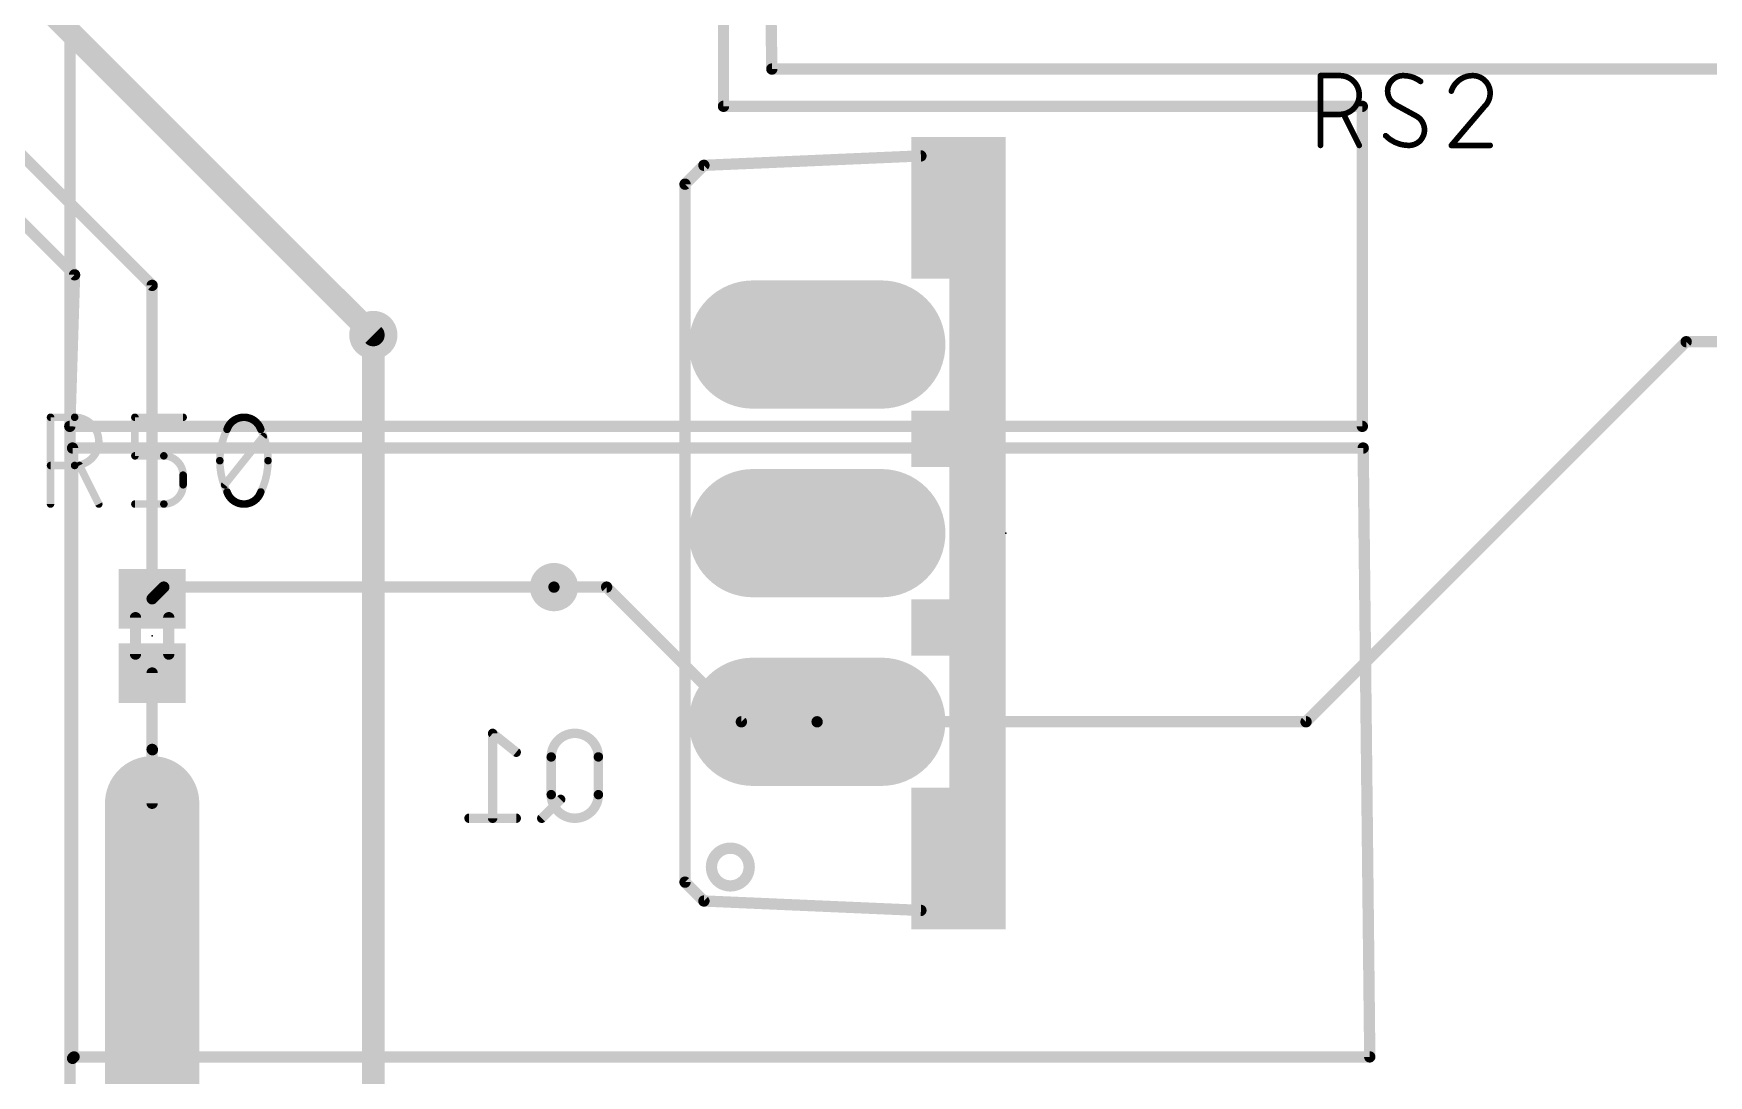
# Model space of a CAD drawing. Extents: x -2.3 to 95.2, y -2.6 to 57.4.
# Drawn here: x 54.71 to 77.26, y 17.55 to 31.58 of the extents above; entities that cross this region are included whole.
import ezdxf

# ---------------------------------------------------------------- set-up
doc = ezdxf.new("R2010")
doc.units = 0
for name, color, linetype in [('1', 12, 'CONTINUOUS'), ('16', 132, 'CONTINUOUS'), ('17', 253, 'CONTINUOUS'), ('18', 110, 'CONTINUOUS'), ('22', 253, 'CONTINUOUS'), ('23', 53, 'CONTINUOUS'), ('24', 53, 'CONTINUOUS'), ('25', 253, 'CONTINUOUS'), ('26', 253, 'CONTINUOUS'), ('29', 253, 'CONTINUOUS'), ('30', 253, 'CONTINUOUS'), ('51', 253, 'CONTINUOUS')]:
    doc.layers.add(name, color=color, linetype=linetype)

# ---------------------------------------------------------------- blocks, each defined once
blk = doc.blocks.new('RECT')
blk.add_solid([(-0.5, -0.5), (0.5, -0.5), (-0.5, 0.5), (0.5, 0.5)])
blk = doc.blocks.new('LONGP100')
at = {"const_width": 1}
blk.add_lwpolyline([(-0.5, 0), (0.5, 0)], dxfattribs=at)
at = {"const_width": 0.5}
for points in [[(-0.5, 0.25, 1), (-0.5, -0.25)], [(0.5, -0.25, 1), (0.5, 0.25)]]:
    blk.add_lwpolyline(points, format="xyb", dxfattribs=at)
blk = doc.blocks.new('ROUNDV')
at = {"const_width": 0.5}
blk.add_lwpolyline([(0, -0.25, 1), (0, 0.25, 1), (0, -0.25)], format="xyb", dxfattribs=at)

msp = doc.modelspace()

# ---------------------------------------------------------------- linework, layer by layer
at = {"layer": '1'}
for points, const_width in [([(55.2031, -2.54), (55.2031, 57.15)], 0.1524), ([(44.4025, 40.0946), (56.3084, 28.1886)], 0.1524), ([(64, 30.6), (64, 37.2947)], 0.1524), ([(64.6509, 31.1018), (64.5542, 37.2947)], 0.1524), ([(54.6751, 32.1316), (59.2859, 27.5208)], 0.3048), ([(81, 31.1018), (64.6509, 31.1018)], 0.1524), ([(72.6, 30.6), (64, 30.6)], 0.1524), ([(72.6, 26.2902), (72.6, 30.6)], 0.1524), ([(53.795, 29.7995), (55.264, 28.3305)], 0.1524), ([(55.264, 28.3305), (55.2, 26.2902)], 0.1524), ([(56.3084, 28.1886), (56.3084, 23.969)], 0.1524), ([(55.2, 26.2902), (72.6, 26.2902)], 0.1524), ([(55.2372, 25.9987), (72.6114, 25.9987)], 0.1524), ([(55.2372, 17.78), (55.2372, 25.9987)], 0.1524), ([(72.6114, 25.9987), (72.7, 17.8)], 0.1524), ([(56.3084, 23.969), (56.4653, 24.1259)], 0.1524), ([(56.4653, 24.1259), (61.718, 24.1259)], 0.1524), ([(56.3084, 22.969), (56.3084, 22.805)], 0.3048), ([(56.3084, 22.969), (56.3084, 21.94)], 0.1524), ([(56.3084, 21.94), (56.3124, 21.936)], 0.1524), ([(56.3084, 21.94), (56.3084, 21.2152)], 0.1524), ([(56.3084, 14.5788), (56.3084, 21.2152)], 1.27), ([(55.2572, 17.8), (55.2372, 17.78)], 0.1524), ([(72.7, 17.8), (55.2572, 17.8)], 0.1524)]:
    msp.add_lwpolyline(points, dxfattribs=dict(at, const_width=const_width))
for points, const_width in [([(64.6509, 31.1399, 1), (64.6509, 31.0637)], 0.0762), ([(64.6128, 31.1012, 1), (64.6889, 31.1024)], 0.0762), ([(64, 30.6381, 1), (64, 30.5619)], 0.0762), ([(72.6381, 30.6, 1), (72.5619, 30.6)], 0.0762), ([(72.6, 30.5619, 1), (72.6, 30.6381)], 0.0762), ([(63.9619, 30.6, 1), (64.0381, 30.6)], 0.0762), ([(55.3021, 28.3293, 1), (55.2259, 28.3317)], 0.0762), ([(55.2371, 28.3036, 1), (55.291, 28.3575)], 0.0762), ([(56.3465, 28.1886, 1), (56.2703, 28.1886)], 0.0762), ([(56.2815, 28.1617, 1), (56.3353, 28.2156)], 0.0762), ([(59.232, 27.4669, 1), (59.3398, 27.5747)], 0.1524), ([(55.2, 26.3283, 1), (55.2, 26.2521)], 0.0762), ([(55.1619, 26.2914, 1), (55.2381, 26.289)], 0.0762), ([(72.5619, 26.2902, 1), (72.6381, 26.2902)], 0.0762), ([(72.6, 26.2521, 1), (72.6, 26.3283)], 0.0762), ([(55.2372, 26.0368, 1), (55.2372, 25.9606)], 0.0762), ([(55.2753, 25.9987, 1), (55.1991, 25.9987)], 0.0762), ([(72.6495, 25.9992, 1), (72.5733, 25.9983)], 0.0762), ([(72.6114, 25.9606, 1), (72.6114, 26.0368)], 0.0762), ([(56.4653, 24.164, 1), (56.4653, 24.0878)], 0.0762), ([(56.4922, 24.099, 1), (56.4384, 24.1528)], 0.0762), ([(61.718, 24.0878, 1), (61.718, 24.164)], 0.0762), ([(56.2703, 23.969, 1), (56.3465, 23.969)], 0.0762), ([(56.2815, 23.9959, 1), (56.3353, 23.9421)], 0.0762), ([(56.3846, 22.969, 1), (56.2322, 22.969)], 0.1524), ([(56.3465, 22.969, 1), (56.2703, 22.969)], 0.0762), ([(56.2322, 22.805, 1), (56.3846, 22.805)], 0.1524), ([(56.3353, 21.967, 1), (56.2815, 21.9131)], 0.0762), ([(56.3465, 21.94, 1), (56.2703, 21.94)], 0.0762), ([(56.2703, 21.94, 1), (56.3465, 21.94)], 0.0762), ([(56.2855, 21.909, 1), (56.3394, 21.9629)], 0.0762), ([(56.6259, 21.2152, 1), (55.9909, 21.2152)], 0.635), ([(56.2703, 21.2152, 1), (56.3465, 21.2152)], 0.0762), ([(55.1991, 17.78, 1), (55.2753, 17.78)], 0.0762), ([(55.2103, 17.8069, 1), (55.2642, 17.7531)], 0.0762), ([(55.2572, 17.8381, 1), (55.2572, 17.7619)], 0.0762), ([(55.2842, 17.7731, 1), (55.2303, 17.8269)], 0.0762), ([(72.6619, 17.7996, 1), (72.7381, 17.8004)], 0.0762), ([(72.7, 17.7619, 1), (72.7, 17.8381)], 0.0762)]:
    msp.add_lwpolyline(points, format="xyb", dxfattribs=dict(at, const_width=const_width))
at = {"layer": '16'}
for points, const_width in [([(59.2859, 27.5208), (59.2859, 10.5038)], 0.3048), ([(71.8422, 22.3122), (76.9596, 27.4296)], 0.1524), ([(76.9596, 27.4296), (80.6888, 27.4296)], 0.1524), ([(61.718, 24.1259), (62.4269, 24.1259)], 0.1524), ([(64.2406, 22.3122), (62.4269, 24.1259)], 0.1524), ([(64.2406, 22.3122), (65.2604, 22.3122)], 0.1524), ([(65.2604, 22.3122), (71.8422, 22.3122)], 0.1524)]:
    msp.add_lwpolyline(points, dxfattribs=dict(at, const_width=const_width))
for points, const_width in [([(59.3621, 27.5208, 1), (59.2097, 27.5208)], 0.1524), ([(76.9596, 27.4677, 1), (76.9596, 27.3915)], 0.0762), ([(76.9865, 27.4027, 1), (76.9327, 27.4565)], 0.0762), ([(61.718, 24.164, 1), (61.718, 24.0878)], 0.0762), ([(62.4538, 24.1528, 1), (62.4, 24.099)], 0.0762), ([(62.4269, 24.0878, 1), (62.4269, 24.164)], 0.0762), ([(64.2406, 22.3503, 1), (64.2406, 22.2741)], 0.0762), ([(64.2137, 22.2853, 1), (64.2675, 22.3391)], 0.0762), ([(65.2604, 22.3503, 1), (65.2604, 22.2741)], 0.0762), ([(65.2604, 22.2741, 1), (65.2604, 22.3503)], 0.0762), ([(71.8153, 22.3391, 1), (71.8691, 22.2853)], 0.0762), ([(71.8422, 22.2741, 1), (71.8422, 22.3503)], 0.0762)]:
    msp.add_lwpolyline(points, format="xyb", dxfattribs=dict(at, const_width=const_width))
at = {"layer": '22', "const_width": 0.1524}
for points in [[(66.6574, 29.9322), (63.7364, 29.8052)], [(63.4824, 29.5512), (63.7364, 29.8052)], [(63.4824, 29.5512), (63.4824, 20.1532)], [(63.7364, 19.8992), (63.4824, 20.1532)], [(63.7364, 19.8992), (66.6574, 19.7722)]]:
    msp.add_lwpolyline(points, dxfattribs=at)
at = {"layer": '22'}
for points, const_width in [([(66.6591, 29.8941, 1), (66.6557, 29.9703)], 0.0762), ([(63.7347, 29.8433, 1), (63.7381, 29.7671)], 0.0762), ([(63.7633, 29.7783, 1), (63.7095, 29.8321)], 0.0762), ([(63.5205, 29.5512, 1), (63.4443, 29.5512)], 0.0762), ([(63.4555, 29.5781, 1), (63.5093, 29.5243)], 0.0762), ([(64.092, 20.1024, 1), (64.092, 20.6104, 1), (64.092, 20.1024)], 0.1524), ([(63.4443, 20.1532, 1), (63.5205, 20.1532)], 0.0762), ([(63.5093, 20.1801, 1), (63.4555, 20.1263)], 0.0762), ([(63.7381, 19.9373, 1), (63.7347, 19.8611)], 0.0762), ([(63.7095, 19.8723, 1), (63.7633, 19.9261)], 0.0762), ([(66.6557, 19.7341, 1), (66.6591, 19.8103)], 0.0762)]:
    msp.add_lwpolyline(points, format="xyb", dxfattribs=dict(at, const_width=const_width))
at = {"layer": '23'}
msp.add_point((56.3084, 23.469), dxfattribs=at)
at = {"layer": '24'}
msp.add_point((67.8004, 24.8522), dxfattribs=at)
at = {"layer": '25'}
for points, const_width in [([(72.0362, 30.0736), (72.0362, 31.0134)], 0.0762), ([(72.0362, 31.0134), (72.2972, 31.0134)], 0.0762), ([(72.2972, 30.4913), (72.0362, 30.4913)], 0.0762), ([(72.5583, 30.0736), (72.3494, 30.4913)], 0.0762), ([(73.3321, 30.4652), (73.0449, 30.6218)], 0.0762), ([(74.2421, 30.5957), (73.7983, 30.0736)], 0.0762), ([(73.7983, 30.0736), (74.3204, 30.0736)], 0.0762), ([(54.9408, 25.2442), (54.9408, 26.4126)], 0.1016), ([(54.9408, 26.4126), (55.2654, 26.4126)], 0.1016), ([(56.0764, 25.8933), (56.0764, 26.4126)], 0.1016), ([(56.0764, 26.4126), (56.7255, 26.4126)], 0.1016), ([(57.2843, 25.5038), (57.8036, 26.153)], 0.1016), ([(56.4659, 25.8933), (56.0764, 25.8933)], 0.1016), ([(55.2654, 25.7635), (54.9408, 25.7635)], 0.1016), ([(55.5899, 25.2442), (55.3303, 25.7635)], 0.1016), ([(56.7255, 25.5038), (56.7255, 25.6337)], 0.1016), ([(56.0764, 25.2442), (56.4659, 25.2442)], 0.1016)]:
    msp.add_lwpolyline(points, dxfattribs=dict(at, const_width=const_width))
for points, const_width in [([(72.0552, 31.0134, 1), (72.0171, 31.0134)], 0.0381), ([(72.0362, 31.0325, 1), (72.0362, 30.9944)], 0.0381), ([(72.2972, 30.4913, 1), (72.2972, 31.0134)], 0.0762), ([(72.2972, 31.0325, 1), (72.2972, 30.9944)], 0.0381), ([(72.2972, 30.9944, 1), (72.2972, 31.0325)], 0.0381), ([(73.1493, 31.0134, 0.4142), (72.9405, 30.8046)], 0.0762), ([(73.3843, 30.9351, 0.1623), (73.1493, 31.0134)], 0.0762), ([(73.1493, 31.0324, 1), (73.1493, 30.9944)], 0.0381), ([(73.1493, 30.9943, 1), (73.1493, 31.0324)], 0.0381), ([(73.3728, 30.9198, 1), (73.3957, 30.9503)], 0.0381), ([(74.0855, 31.0134, 0.3252), (73.7983, 30.8046)], 0.0762), ([(74.3204, 30.7785, 0.4142), (74.0855, 31.0134)], 0.0762), ([(74.0855, 31.0325, 1), (74.0855, 30.9944)], 0.0381), ([(74.0855, 30.9944, 1), (74.0854, 31.0324)], 0.0381), ([(72.9405, 30.8046, 0.2656), (73.0449, 30.6218)], 0.0762), ([(72.9595, 30.8046, 1), (72.9214, 30.8046)], 0.0381), ([(72.9214, 30.8046, 1), (72.9595, 30.8046)], 0.0381), ([(73.7802, 30.8104, 1), (73.8164, 30.7987)], 0.0381), ([(74.2421, 30.5957, 0.2052), (74.3204, 30.7785)], 0.0762), ([(74.3394, 30.7784, 1), (74.3014, 30.7785)], 0.0381), ([(74.3014, 30.7785, 1), (74.3394, 30.7785)], 0.0381), ([(72.0362, 30.5103, 1), (72.0362, 30.4722)], 0.0381), ([(72.2972, 30.5103, 1), (72.2972, 30.4722)], 0.0381), ([(72.2972, 30.4722, 1), (72.2972, 30.5103)], 0.0381), ([(72.3665, 30.4998, 1), (72.3324, 30.4828)], 0.0381), ([(73.054, 30.6385, 1), (73.0358, 30.6051)], 0.0381), ([(73.0352, 30.6054, 1), (73.0546, 30.6382)], 0.0381), ([(73.4365, 30.2824, 0.2656), (73.3321, 30.4652)], 0.0762), ([(73.3417, 30.4816, 1), (73.3224, 30.4488)], 0.0381), ([(73.3229, 30.4485, 1), (73.3412, 30.4819)], 0.0381), ([(74.2289, 30.6095, 1), (74.2552, 30.5819)], 0.0381), ([(74.2566, 30.5834, 1), (74.2276, 30.608)], 0.0381), ([(72.9279, 30.2175, 1), (72.9008, 30.1907)], 0.0381), ([(72.9144, 30.2041, 0.2), (73.2276, 30.0736)], 0.0762), ([(73.2276, 30.0736, 0.4142), (73.4365, 30.2824)], 0.0762), ([(73.4555, 30.2824, 1), (73.4174, 30.2824)], 0.0381), ([(73.4174, 30.2824, 1), (73.4555, 30.2824)], 0.0381), ([(72.0171, 30.0736, 1), (72.0552, 30.0736)], 0.0381), ([(72.5412, 30.0651, 1), (72.5753, 30.0821)], 0.0381), ([(73.2276, 30.0927, 1), (73.2276, 30.0546)], 0.0381), ([(73.2276, 30.0546, 1), (73.2276, 30.0926)], 0.0381), ([(73.7983, 30.0927, 1), (73.7983, 30.0546)], 0.0381), ([(73.7838, 30.0859, 1), (73.8128, 30.0613)], 0.0381), ([(74.3204, 30.0546, 1), (74.3204, 30.0927)], 0.0381), ([(54.9662, 26.4126, 1), (54.9154, 26.4126)], 0.0508), ([(54.9408, 26.438, 1), (54.9408, 26.3872)], 0.0508), ([(55.2654, 25.7635, 1), (55.2654, 26.4126)], 0.1016), ([(55.2654, 26.438, 1), (55.2654, 26.3872)], 0.0508), ([(55.2654, 26.3872, 1), (55.2654, 26.438)], 0.0508), ([(56.1018, 26.4126, 1), (56.051, 26.4126)], 0.0508), ([(56.0764, 26.438, 1), (56.0764, 26.3872)], 0.0508), ([(56.7255, 26.3872, 1), (56.7255, 26.438)], 0.0508), ([(57.544, 26.4126, 0.3205), (57.3168, 26.2503)], 0.1016), ([(57.7712, 26.2503, 0.3205), (57.544, 26.4126)], 0.1016), ([(57.544, 26.438, 1), (57.544, 26.3872)], 0.0508), ([(57.544, 26.3872, 1), (57.544, 26.438)], 0.0508), ([(57.3168, 26.2503, 0.1139), (57.2194, 25.8284)], 0.1016), ([(57.2928, 26.2586, 1), (57.3408, 26.2421)], 0.0508), ([(57.3396, 26.2392, 1), (57.294, 26.2615)], 0.0508), ([(57.794, 26.2615, 1), (57.7483, 26.2392)], 0.0508), ([(57.8685, 25.8284, 0.1139), (57.7712, 26.2503)], 0.1016), ([(57.7471, 26.2421, 1), (57.7952, 26.2586)], 0.0508), ([(57.8235, 26.1371, 1), (57.7838, 26.1688)], 0.0508), ([(56.0764, 25.9187, 1), (56.0764, 25.8679)], 0.0508), ([(56.7255, 25.6337, 0.4142), (56.4659, 25.8933)], 0.1016), ([(56.4659, 25.9187, 1), (56.4659, 25.8679)], 0.0508), ([(56.4659, 25.8679, 1), (56.4659, 25.9187)], 0.0508), ([(54.9408, 25.7889, 1), (54.9408, 25.7381)], 0.0508), ([(55.2654, 25.7889, 1), (55.2654, 25.7381)], 0.0508), ([(55.2654, 25.7381, 1), (55.2654, 25.7889)], 0.0508), ([(55.353, 25.7748, 1), (55.3075, 25.7521)], 0.0508), ([(56.051, 25.8933, 1), (56.1018, 25.8933)], 0.0508), ([(57.2194, 25.8284, 0.1139), (57.3168, 25.4065)], 0.1016), ([(57.2448, 25.8284, 1), (57.194, 25.8284)], 0.0508), ([(57.194, 25.8284, 1), (57.2448, 25.8284)], 0.0508), ([(57.7712, 25.4065, 0.1139), (57.8685, 25.8284)], 0.1016), ([(57.8939, 25.8284, 1), (57.8431, 25.8284)], 0.0508), ([(57.8431, 25.8284, 1), (57.8939, 25.8284)], 0.0508), ([(56.4659, 25.2442, 0.4142), (56.7255, 25.5038)], 0.1016), ([(56.7509, 25.6337, 1), (56.7001, 25.6337)], 0.0508), ([(56.7001, 25.6337, 1), (56.7509, 25.6337)], 0.0508), ([(56.7509, 25.5038, 1), (56.7001, 25.5038)], 0.0508), ([(56.7001, 25.5038, 1), (56.7509, 25.5038)], 0.0508), ([(57.2645, 25.5197, 1), (57.3042, 25.488)], 0.0508), ([(54.9154, 25.2442, 1), (54.9662, 25.2442)], 0.0508), ([(55.5672, 25.2328, 1), (55.6126, 25.2556)], 0.0508), ([(56.0764, 25.2696, 1), (56.0764, 25.2188)], 0.0508), ([(56.4659, 25.2696, 1), (56.4659, 25.2188)], 0.0508), ([(56.4659, 25.2188, 1), (56.4659, 25.2696)], 0.0508), ([(57.3168, 25.4065, 0.3205), (57.544, 25.2442)], 0.1016), ([(57.3408, 25.4147, 1), (57.2928, 25.3982)], 0.0508), ([(57.294, 25.3953, 1), (57.3396, 25.4176)], 0.0508), ([(57.544, 25.2442, 0.3205), (57.7712, 25.4065)], 0.1016), ([(57.544, 25.2696, 1), (57.544, 25.2188)], 0.0508), ([(57.544, 25.2188, 1), (57.544, 25.2696)], 0.0508), ([(57.7483, 25.4176, 1), (57.794, 25.3953)], 0.0508), ([(57.7952, 25.3982, 1), (57.7471, 25.4147)], 0.0508)]:
    msp.add_lwpolyline(points, format="xyb", dxfattribs=dict(at, const_width=const_width))
at = {"layer": '26', "const_width": 0.127}
for points in [[(61.2095, 21.9025), (60.892, 22.1565)], [(60.892, 22.1565), (60.892, 21.0135)], [(61.6806, 21.839), (61.6806, 21.331)], [(62.3156, 21.331), (62.3156, 21.839)], [(61.8076, 21.2675), (61.5536, 21.0135)], [(61.2095, 21.0135), (60.5745, 21.0135)]]:
    msp.add_lwpolyline(points, dxfattribs=at)
at = {"layer": '26'}
for points, const_width in [([(60.9118, 22.1813, 1), (60.8722, 22.1317)], 0.0635), ([(60.9238, 22.1565, 1), (60.8603, 22.1565)], 0.0635), ([(62.3156, 21.839, 1), (61.6806, 21.839)], 0.127), ([(61.1897, 21.8777, 1), (61.2293, 21.9273)], 0.0635), ([(61.7123, 21.839, 1), (61.6488, 21.839)], 0.0635), ([(62.3473, 21.839, 1), (62.2838, 21.839)], 0.0635), ([(61.6488, 21.839, 1), (61.7123, 21.839)], 0.0635), ([(62.2838, 21.839, 1), (62.3473, 21.839)], 0.0635), ([(61.7123, 21.331, 1), (61.6488, 21.331)], 0.0635), ([(61.6488, 21.331, 1), (61.7123, 21.331)], 0.0635), ([(61.6806, 21.331, 1), (62.3156, 21.331)], 0.127), ([(61.83, 21.245, 1), (61.7851, 21.29)], 0.0635), ([(62.3473, 21.331, 1), (62.2838, 21.331)], 0.0635), ([(62.2838, 21.331, 1), (62.3473, 21.331)], 0.0635), ([(60.5745, 21.0452, 1), (60.5745, 20.9818)], 0.0635), ([(60.8603, 21.0135, 1), (60.9238, 21.0135)], 0.0635), ([(61.2095, 20.9818, 1), (61.2095, 21.0452)], 0.0635), ([(61.5311, 21.036, 1), (61.576, 20.991)], 0.0635)]:
    msp.add_lwpolyline(points, format="xyb", dxfattribs=dict(at, const_width=const_width))
at = {"layer": '51', "const_width": 0.1524}
for points in [[(56.0844, 23.224), (56.0844, 23.714)], [(56.5324, 23.714), (56.5324, 23.224)]]:
    msp.add_lwpolyline(points, dxfattribs=at)
at = {"layer": '51', "const_width": 0.0762}
for points in [[(56.1225, 23.714, 1), (56.0463, 23.714)], [(56.5705, 23.714, 1), (56.4943, 23.714)], [(56.0463, 23.224, 1), (56.1225, 23.224)], [(56.4943, 23.224, 1), (56.5705, 23.224)]]:
    msp.add_lwpolyline(points, format="xyb", dxfattribs=at)

# ---------------------------------------------------------------- block references
at = {"layer": '1', "xscale": 0.6, "yscale": 0.7, "rotation": 270}
for p in [(56.3084, 23.969), (56.3084, 22.969)]:
    msp.add_blockref('RECT', p, dxfattribs=at)
at = {"layer": '17', "xscale": 1.524, "yscale": 1.524}
for p in [(65.2604, 27.3922), (65.2604, 27.3922), (65.2604, 24.8522), (65.2604, 24.8522), (65.2604, 22.3122), (65.2604, 22.3122)]:
    msp.add_blockref('LONGP100', p, dxfattribs=at)
at = {"layer": '18', "xscale": 0.65, "yscale": 0.65}
for p in [(59.2859, 27.5208), (59.2859, 27.5208), (61.718, 24.1259), (61.718, 24.1259)]:
    msp.add_blockref('ROUNDV', p, dxfattribs=at)
at = {"layer": '22', "rotation": 90}
for p, xscale, yscale in [((66.7844, 29.2337), 1.905, 0.508), ((67.4194, 24.8522), 10.668, 0.762), ((66.7844, 26.1222), 0.762, 0.508), ((66.7844, 23.5822), 0.762, 0.508), ((66.7844, 20.4707), 1.905, 0.508)]:
    msp.add_blockref('RECT', p, dxfattribs=dict(at, xscale=xscale, yscale=yscale))
at = {"layer": '29', "xscale": 1.7272, "yscale": 1.7272}
for p in [(65.2604, 27.3922), (65.2604, 24.8522), (65.2604, 22.3122)]:
    msp.add_blockref('LONGP100', p, dxfattribs=at)
at = {"layer": '29', "xscale": 0.8032, "yscale": 0.9032, "rotation": 270}
for p in [(56.3084, 23.969), (56.3084, 22.969)]:
    msp.add_blockref('RECT', p, dxfattribs=at)
at = {"layer": '30', "xscale": 1.7272, "yscale": 1.7272}
for p in [(65.2604, 27.3922), (65.2604, 24.8522), (65.2604, 22.3122)]:
    msp.add_blockref('LONGP100', p, dxfattribs=at)
at = {"layer": '51', "xscale": 0.3, "yscale": 0.5999, "rotation": 270}
for p in [(56.3036, 23.873), (56.3036, 23.0602)]:
    msp.add_blockref('RECT', p, dxfattribs=at)

doc.saveas('drawing.dxf')
